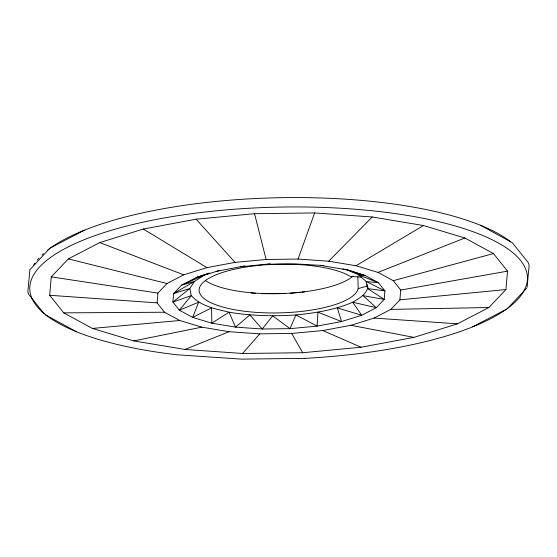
<?xml version="1.0" encoding="UTF-8"?>
<svg xmlns="http://www.w3.org/2000/svg" width="557" height="557" viewBox="0 0 557 557"><rect width="100%" height="100%" fill="white"/><g stroke="black" fill="none" stroke-linecap="round" stroke-linejoin="round"><path stroke-width="0.84" d="M49.698 295.28L51.272 276.871L68.337 258.901L99.738 242.587L143.323 229.045L196.134 219.186L254.556 213.7L314.621 212.941L372.236 216.979L423.466 225.529L464.823 238.006L493.495 253.567L507.518 271.148L505.944 289.549L488.872 307.52L457.478 323.833L413.886 337.382L361.082 347.234L302.653 352.727L242.587 353.479L184.98 349.448L133.75 340.898L92.392 328.421L63.721 312.86L49.698 295.28L157.088 302.876L164.552 312.233L179.807 320.512L201.815 327.154L229.08 331.707L259.743 333.852L291.708 333.448L322.802 330.531L350.903 325.288L374.095 318.075L390.805 309.393L399.891 299.833L400.727 290.037L393.263 280.679L378.008 272.401L356 265.759L328.734 261.205L298.072 259.061L266.107 259.465L235.012 262.382L206.912 267.632L183.719 274.838L167.009 283.52L157.923 293.086L157.088 302.876M209.627 273.09L204.767 274.873L194.421 281.459L189.826 288.526L191.281 295.6C200.861 306.329 215.698 308.954 229.024 312.192C251.11 315.91 273.564 316.46 295.878 314.942C315.241 313.02 334.708 309.998 352.685 302.235C358.98 298.566 366.165 294.639 367.982 286.987M527.082 287.377L529.15 265.313L528.224 262.57L512.301 242.699L480.454 225.279M298.072 259.061L314.621 212.941M526.63 288.234L507.441 308.55M242.587 353.479L259.743 333.852M49.559 248.506L29.918 269.679L27.927 290.754L27.968 292.71L28.776 294.486L44.08 313.668M328.734 261.205L372.236 216.979M356 265.759L423.466 225.529M50.262 247.949L84.33 230.25M472.67 326.806L506.738 309.1M184.98 349.448L229.08 331.707M378.008 272.401L464.823 238.006M208.91 273.153L196.064 277.644L181.519 285.198L173.617 293.518L172.886 302.047L179.382 310.186L192.659 317.393L211.813 323.171L235.541 327.133L262.229 328.999L290.044 328.651L317.107 326.11L341.566 321.542L361.751 315.269L376.295 307.715L384.198 299.394L384.929 290.872L378.433 282.726L365.155 275.52L345.883 269.254L346.001 269.741L365.155 275.52L358.75 274.914L345.883 269.254M219.576 270.444L196.064 277.644L204.767 274.873L181.519 285.198L194.421 281.459L173.617 293.518L189.826 288.526L172.886 302.047L191.281 295.6L179.382 310.186L198.703 302.186L192.659 317.393L211.576 307.847L211.813 323.171L229.024 312.192L235.541 327.133L249.856 314.928L262.229 328.999L272.665 315.868L290.044 328.651L295.878 314.942L317.107 326.11L317.929 312.219L341.566 321.542L337.305 307.889L361.751 315.269L352.685 302.235L376.295 307.715L363.032 295.649L384.198 299.394L367.634 288.582L366.172 281.508L358.75 274.914L378.433 282.726L366.172 281.508L384.929 290.872L367.634 288.582M393.263 280.679L493.495 253.567M361.221 277.108L350.235 276.369A79.644 24.348 -1.3 0 0 221.359 272.846A79.644 24.348 -1.3 0 0 246.466 311.481A79.644 24.348 -1.3 0 0 358.165 288.575L367.14 286.187L367.098 284.516M216.248 271.37L244.878 265.877M133.75 340.898L201.815 327.154M240.708 266.803L270.319 263.809M400.727 290.037L507.518 271.148M323.812 265.564L295.586 263.914L267.771 264.262M399.891 299.833L505.944 289.549M290.093 293.254L300.237 292.3M301.929 292.14L304.463 291.903M92.392 328.421L179.807 320.512M390.805 309.393L488.872 307.52M261.421 293.685L284.899 293.386M63.721 312.86L164.552 312.233M251.096 292.961L255.398 293.26M374.095 318.075L457.478 323.833M51.272 276.871L157.923 293.086M350.903 325.288L413.886 337.382M320.637 265.383L346.001 269.741L342.652 268.822M68.337 258.901L167.009 283.52M99.738 242.587L183.719 274.838M322.802 330.531L361.082 347.234M45.444 314.893L76.546 331.777M358.75 274.914L360.101 275.729M143.323 229.045L206.912 267.632M196.134 219.186L235.012 262.382M291.708 333.448L302.653 352.727M254.556 213.7L266.107 259.465M357.9 276.871L358.165 288.575M33.678 265.083A248.895 76.086 -1.3 0 1 34.896 263.169M37.277 259.987A248.895 76.086 -1.3 0 1 38.927 258.079M42.012 254.925A248.895 76.086 -1.3 0 1 43.362 253.672M47.805 249.975A248.895 76.086 -1.3 0 1 280.749 197.693A248.895 76.086 -1.3 0 1 510.706 241.794M353.089 276.126A79.644 24.348 -1.3 0 1 280.61 293.616A79.644 24.348 -1.3 0 1 205.206 280.484M304.609 358.367L241.682 359.126L177.384 354.816A248.895 76.086 -1.3 0 1 99.612 234.024A248.895 76.086 -1.3 0 1 502.268 245.254A248.895 76.086 -1.3 0 1 304.609 358.367"/></g></svg>
